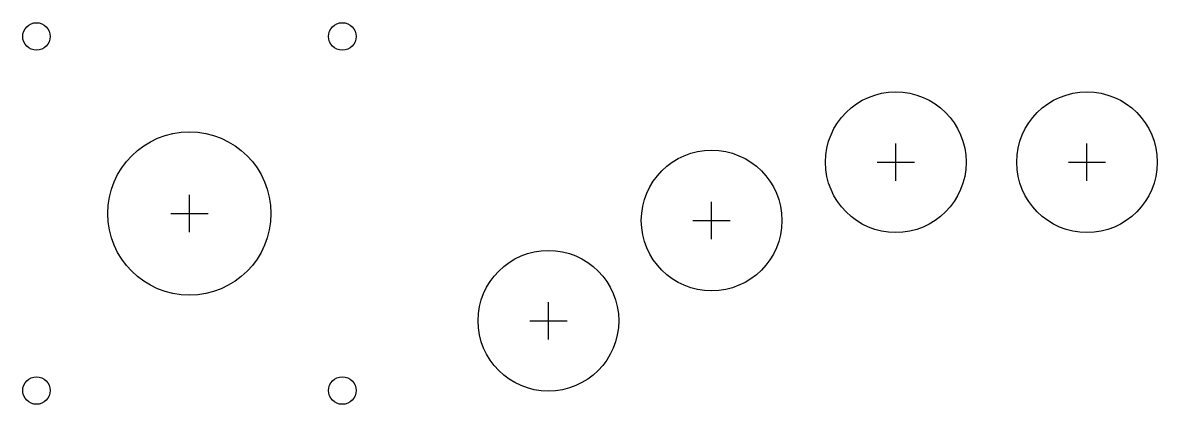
# Model space of a CAD drawing. Header units: millimetres. Extents: x -36 to 208, y -41 to 41.
import ezdxf

# ---------------------------------------------------------------- set-up
doc = ezdxf.new("R2010")
doc.units = ezdxf.units.MM
for name, color, linetype in [('BUTTONS', 1, 'Continuous'), ('IL_PLATE_HOLES', 7, 'Continuous'), ('JOYSTICK_BORE_35', 7, 'Continuous'), ('REFERENCE', 8, 'Continuous')]:
    doc.layers.add(name, color=color, linetype=linetype)

msp = doc.modelspace()

# ---------------------------------------------------------------- linework, layer by layer
at = {"layer": 'BUTTONS'}
for centre in [(151.5, 11), (192.5, 11), (112, -1.5), (77, -23)]:
    msp.add_circle(centre, 15.08, dxfattribs=at)
at = {"layer": 'IL_PLATE_HOLES'}
for centre in [(-32.8, 37.95), (32.8, 37.95), (-32.8, -37.95), (32.8, -37.95)]:
    msp.add_circle(centre, 2.95, dxfattribs=at)
at = {"layer": 'JOYSTICK_BORE_35'}
msp.add_circle((0, 0), 17.5, dxfattribs=at)
at = {"layer": 'REFERENCE'}
for p, q in [((151.5, 7), (151.5, 15)), ((192.5, 7), (192.5, 15)), ((147.5, 11), (155.5, 11)), ((188.5, 11), (196.5, 11)), ((0, -4), (0, 4)), ((112, -5.5), (112, 2.5)), ((-4, 0), (4, 0)), ((108, -1.5), (116, -1.5)), ((77, -27), (77, -19)), ((73, -23), (81, -23))]:
    msp.add_line(p, q, dxfattribs=at)

doc.saveas('drawing.dxf')
